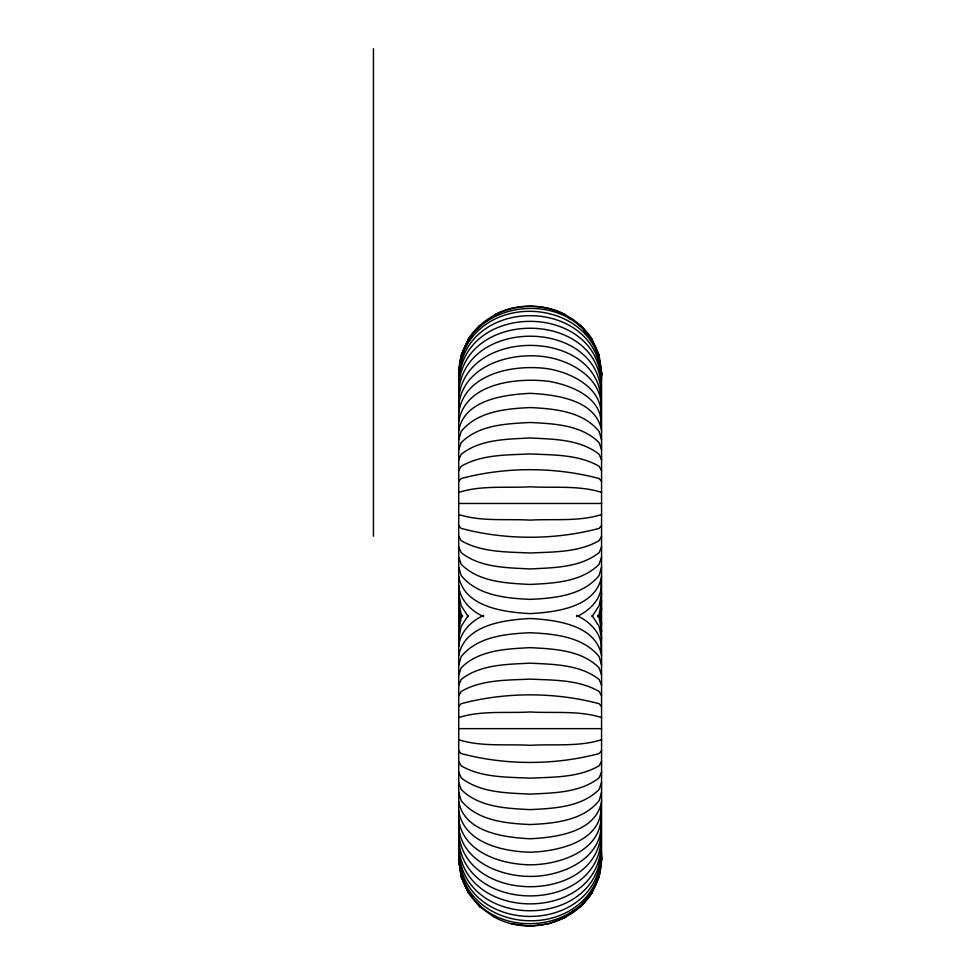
<?xml version="1.0" encoding="UTF-8"?>
<svg xmlns="http://www.w3.org/2000/svg" width="975" height="975" viewBox="0 0 975 975"><rect width="100%" height="100%" fill="white"/><g stroke="black" fill="none" stroke-linecap="round" stroke-linejoin="round"><path stroke-width="1.46" d="M458.725 372.426L461.163 355.119L468.293 339.215L479.651 325.467M458.725 373.157L461.163 356.058L468.293 340.129M601.148 376.009L601.563 372.328L601.563 859.779L601.148 856.818M599.125 876.988L601.563 859.682M458.725 373.462C460.505 296.315 577.432 284.237 599.125 356.411M601.148 376.301L601.563 373.462L599.125 355.119M601.563 858.646C599.771 935.793 482.857 947.871 461.163 875.696M458.725 375.424L461.163 358.044M599.125 874.063L601.563 856.684L601.112 848.031M601.112 380.591L601.112 374.583M600.015 865.032L600.454 862.022M601.112 857.525L601.112 851.516M458.725 378.3C462.613 293.158 602.197 295.51 601.112 381.286M601.112 384.077L601.563 374.912L599.125 358.044M458.725 382.066C462.418 299.581 602.282 301.726 601.112 384.954M601.112 388.403L601.112 382.785M601.112 849.322L601.112 843.704M458.725 386.697C462.686 307.344 601.88 309.282 601.112 389.476M458.725 392.157C463.942 316.205 600.929 317.984 601.075 395.07M458.725 617.333L458.725 614.774M601.075 620.258L601.075 611.849M458.725 398.409C465.124 326.625 599.649 327.953 601.075 401.164M458.725 623.586L460.188 615.31M600.1 616.785L601.563 608.522L601.075 605.768M601.075 626.34L601.563 623.586L600.1 615.31M458.725 405.405C463.04 364.236 513.74 350.781 548.633 357.398C573.385 361.92 603.05 379.811 601.014 408.269M458.725 630.581L461.163 617.723L462.589 615.322M601.014 633.445L601.563 630.581L599.125 617.723L597.699 615.322M458.725 413.107C463.942 372.779 515.458 363.846 548.633 368.867C572.142 372.962 602.94 388.306 600.953 416.069M458.725 638.284L461.163 626.425L468.293 615.383M600.953 641.245L601.563 638.284L599.125 626.425L591.996 615.383M458.725 421.444C465.575 382.7 516.86 377.532 548.633 381.298C570.741 385.052 602.306 397.312 600.953 424.137M458.725 646.632C459.737 632.227 471.12 621.099 483.673 615.432M600.953 649.313C602.977 634.018 589.509 621.307 576.603 615.432M458.725 430.377C464.575 399.555 504.453 394.717 530.144 393.327C555.835 394.717 595.713 399.555 601.563 430.377M458.725 655.553C464.575 624.731 504.453 619.893 530.144 618.503C555.835 619.893 595.713 624.731 601.563 655.553M601.563 576.554C595.713 607.376 555.835 612.215 530.144 613.604C504.453 612.215 464.575 607.376 458.725 576.554M601.563 801.73C595.713 832.553 555.835 837.391 530.144 838.78C504.453 837.391 464.575 832.553 458.725 801.73M458.725 439.822L461.163 431.474C477.433 411.292 506.001 408.696 530.144 407.562C554.288 408.696 582.855 411.292 599.125 431.474L601.563 439.822M458.725 664.999L461.163 656.65C477.433 636.468 506.001 633.872 530.144 632.738C554.288 633.872 582.855 636.468 599.125 656.65L601.563 664.999M601.563 567.109L599.125 575.457C582.855 595.64 554.288 598.236 530.144 599.369C506.001 598.236 477.433 595.64 461.163 575.457L458.725 567.109M601.563 792.285L599.125 800.633C582.855 820.816 554.288 823.412 530.144 824.545C506.001 823.412 477.433 820.816 461.163 800.633L458.725 792.285M458.725 449.719L461.163 442.674C478.883 424.783 506.464 423.723 530.144 422.48C553.824 423.723 581.405 424.783 599.125 442.674L601.563 449.719M458.725 674.895L461.163 667.851C478.883 649.959 506.464 648.899 530.144 647.656C553.824 648.899 581.405 649.959 599.125 667.851L601.563 674.895M601.563 557.212L599.125 564.257C581.405 582.148 553.824 583.208 530.144 584.452C506.464 583.208 478.883 582.148 461.163 564.257L458.725 557.212M601.563 782.389L599.125 789.433C581.405 807.324 553.824 808.385 530.144 809.628C506.464 808.385 478.883 807.324 461.163 789.433L458.725 782.389M458.725 460.005L461.163 454.301C480.383 439.14 506.793 439.237 530.144 437.97C553.483 439.237 579.906 439.14 599.125 454.301L601.563 460.005M458.725 685.181L461.163 679.477C480.383 664.316 506.793 664.414 530.144 663.158C553.483 664.414 579.906 664.316 599.125 679.477L601.563 685.181M601.563 546.926L599.125 552.63C579.906 567.779 553.483 567.694 530.144 568.949C506.793 567.694 480.383 567.779 461.163 552.63L458.725 546.926M601.563 772.102L599.125 777.806C579.906 792.967 553.483 792.87 530.144 794.138C506.793 792.87 480.383 792.967 461.163 777.806L458.725 772.102M599.125 876.866L591.996 893.015L580.637 906.787M592.581 890.65L599.125 876.05L601.563 858.951L601.148 855.794M461.163 358.629C482.991 287.698 599.406 299.13 601.563 375.424M599.125 873.478C577.298 944.409 460.883 932.965 458.725 856.684M458.725 470.596L461.163 466.282C481.821 454.326 507.012 455.081 530.144 453.936C553.276 455.081 578.467 454.326 599.125 466.282L601.563 470.596M458.725 695.772L461.163 691.458C481.821 679.502 507.012 680.257 530.144 679.112C553.276 680.257 578.467 679.502 599.125 691.458L601.563 695.772M601.563 536.335L599.125 540.65C578.467 552.593 553.276 551.85 530.144 552.996C507.012 551.85 481.821 552.593 461.163 540.65L458.725 536.335M601.563 761.512L599.125 765.826C578.467 777.782 553.276 777.026 530.144 778.172C507.012 777.026 481.821 777.782 461.163 765.826L458.725 761.512M597.699 616.785L599.125 614.384L601.563 601.526L601.014 598.662M591.996 616.724L599.125 605.67L601.563 593.824L600.953 590.862M468.293 339.093C488.451 307.344 533.13 297.424 565.853 314.913M591.996 892.881C571.911 924.775 527.17 935.086 494.435 917.195M477.75 328.733L479.651 326.454M582.538 903.374L591.996 891.979M458.725 481.418L461.163 478.53C505.501 466.732 554.775 466.732 599.125 478.53L601.563 481.418M601.563 525.513L599.125 528.401C554.775 540.199 505.501 540.199 461.163 528.401L458.725 525.513M458.725 706.595L461.163 703.706C505.501 691.909 554.775 691.909 599.125 703.706L601.563 706.595M601.563 750.689L599.125 753.578C554.775 765.375 505.501 765.375 461.163 753.578L458.725 750.689M569.546 913.526L574.482 910.028M458.725 492.399C481.357 485.111 506.537 488.183 530.144 486.793C553.739 488.183 578.931 485.111 601.563 492.399M601.563 514.52C578.931 521.82 553.739 518.737 530.144 520.126C506.537 518.737 481.357 521.82 458.725 514.52M458.725 717.576C481.357 710.287 506.537 713.371 530.144 711.969C553.739 713.371 578.931 710.287 601.563 717.576M601.563 739.708C578.931 746.996 553.739 743.925 530.144 745.314C506.537 743.925 481.357 746.996 458.725 739.708M576.603 616.675C589.509 610.801 602.977 598.089 600.953 582.794M494.435 314.767C527.268 297.156 571.898 307.296 591.996 339.215M565.853 917.195L548.633 923.837L530.144 926.092L511.656 923.837M458.725 503.466L601.563 503.466M458.725 728.642L601.563 728.642M483.673 616.675C471.12 611.008 459.737 599.881 458.725 585.475M568.315 317.704L570.777 319.459M578.175 324.699L580.637 326.454M479.651 906.64L494.435 917.341M583.477 329.867L591.996 340.129M469.243 893.112L471.132 895.391M477.75 903.374L479.651 905.653M580.637 325.321L591.996 339.093L599.125 355.241M468.293 892.881L479.651 906.787M468.293 616.724L461.163 605.67L458.725 593.824M462.589 616.785L461.163 614.384L458.725 601.526M592.581 341.457L598.528 354.729M468.293 891.979L461.163 876.05L458.725 858.646M461.163 876.866L468.293 893.015M600.953 807.97C601.404 841.973 556.981 851.48 530.144 852.223C502.698 851.541 463.527 842.814 458.725 810.664M600.953 816.038C601.855 850.931 559.15 864.837 530.144 864.801C501.345 864.508 462.296 852.333 458.725 819M601.014 823.838C602.331 859.487 560.637 876.732 530.144 876.403C500.017 876.415 461.333 860.986 458.725 826.703M601.075 830.944C599.649 904.154 465.124 905.47 458.725 833.698M458.725 608.522L460.188 616.785M601.075 837.037C600.929 914.123 463.942 915.903 458.725 839.95M601.112 842.632C601.88 922.825 462.686 924.763 458.725 845.41M601.112 847.141C602.282 930.382 462.418 932.527 458.725 850.042M601.112 850.822C602.197 936.597 462.613 938.949 458.725 853.807M601.148 854.38L601.563 857.196M459.14 859.999L461.163 874.063M458.725 859.682L461.163 876.988M458.725 372.328L458.725 859.779M373.437 48.75L373.437 536.201"/></g></svg>
